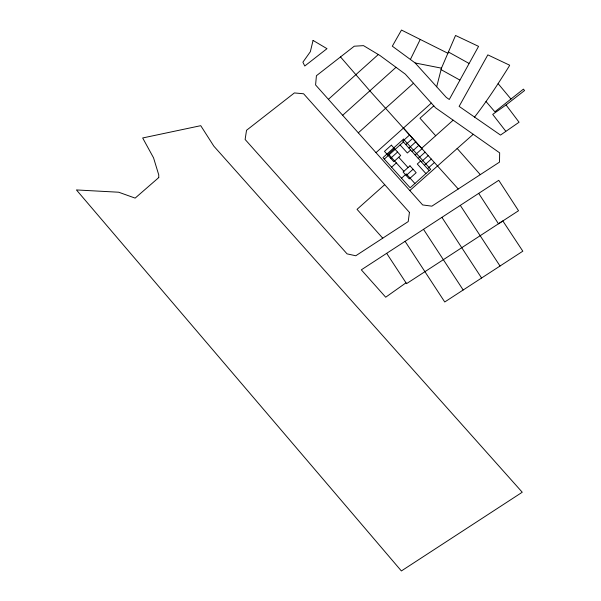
<?xml version="1.0" encoding="UTF-8"?>
<svg xmlns="http://www.w3.org/2000/svg" width="601" height="601" viewBox="0 0 601 601"><rect width="100%" height="100%" fill="white"/><g stroke="black" fill="none" stroke-linecap="round" stroke-linejoin="round"><path stroke-width="0.9" d="M436.679 86.784L441.457 68.161L455.543 35.467L478.561 46.367L449.278 99.481L446.258 97.37L415.163 62.977L392.318 46.187L401.483 30.05L447.955 53.309M410.385 59.461L420.212 39.493M474.512 117.165C487.05 100.96 498.214 83.734 509.077 66.38L509.633 65.201L487.832 54.871L459.126 106.385L500.513 135.075L519.061 122.236L506.05 104.95L492.7 114.393L505.749 131.183M413.48 83.231L358.309 132.829M396.014 67.304L342.66 115.287M387.577 154.818L394.459 148.62M409.604 134.97L402.723 141.175L429.204 170.609M390.68 158.258L397.562 152.061M405.825 144.616L412.707 138.41M408.92 148.056L415.802 141.851M391.597 167.198L396.352 162.916M410.648 150.025L407.358 152.992L400.101 144.931M412.023 151.497L418.905 145.292M415.126 154.938L422.007 148.732M418.228 158.379L425.11 152.173M401.521 178.212L406.276 173.922L414.908 183.5M420.572 161.038L417.289 163.998L425.914 173.576M406.186 175.462L413.067 169.264M421.331 161.819L428.212 155.614M424.434 165.26L431.315 159.055M427.529 168.701L434.41 162.495M328.416 99.33L378.314 54.518M375.993 152.646L315.585 84.951L316.419 75.726L354.259 46.209L363.507 45.631L379.87 55.45L405.329 74.148L435.515 107.782L499.664 152.864L499.499 162.127L431.864 206.173L422.668 204.949L375.993 152.646L431.308 103.094M433.787 105.859L419.986 118.209L435.695 135.758M384.287 159.1L403.399 141.979M453.154 120.177L421.617 148.327L369.878 90.864L340.512 56.93M384.708 184.68L357.039 209.343L382.739 238.176M409.814 190.562L473.242 134.293M506.05 104.95L524.56 90.548L523.418 89.143L494.886 111.809L485.999 101.501M405.998 282.816L385.699 297.21L361.321 269.841L498.755 180.308L518.528 210.733L406.554 283.649L386.668 253.329M415.163 62.977L441.457 68.161L441.081 69.641L459.825 80.046M448.489 52.032L468.9 63.36M403.399 128.088L458.247 188.992M398.726 157.244L408.026 167.566M389.057 154.825L403.902 171.293M457.121 148.417L480.282 174.643M510.963 99.037L498.146 83.682M500.024 266.018L460.283 205.362M481.589 278.008L441.9 217.344M463.176 289.983L423.502 229.327M405.089 241.324L444.748 301.98L522.825 251.188L502.834 220.943L498.477 223.797L478.689 193.379M409.439 212.401L408.222 221.574L355.769 255.763L347.07 253.87L245.118 139.47L246.53 130.289L294.37 92.937L303.603 93.771L409.439 212.401M313.068 40.425L310.341 51.709L302.896 62.196L304.767 66.012L326.989 48.673L313.068 40.425M391.364 145.172L384.475 151.377L393.783 161.699L400.664 155.501L391.364 145.172M403.489 139.131L382.965 157.627L410.145 187.782L430.669 169.287L403.489 139.131M409.972 165.823L403.091 172.021L409.289 178.903L416.17 172.705L409.972 165.823M158.754 177.565L135.142 198.112L118.69 192.222L76.44 189.939L401.378 570.95L522.246 492.234L213.843 146.171L200.742 125.677L142.67 137.967L153.548 157.83L158.754 174.914L158.754 177.565"/></g></svg>
